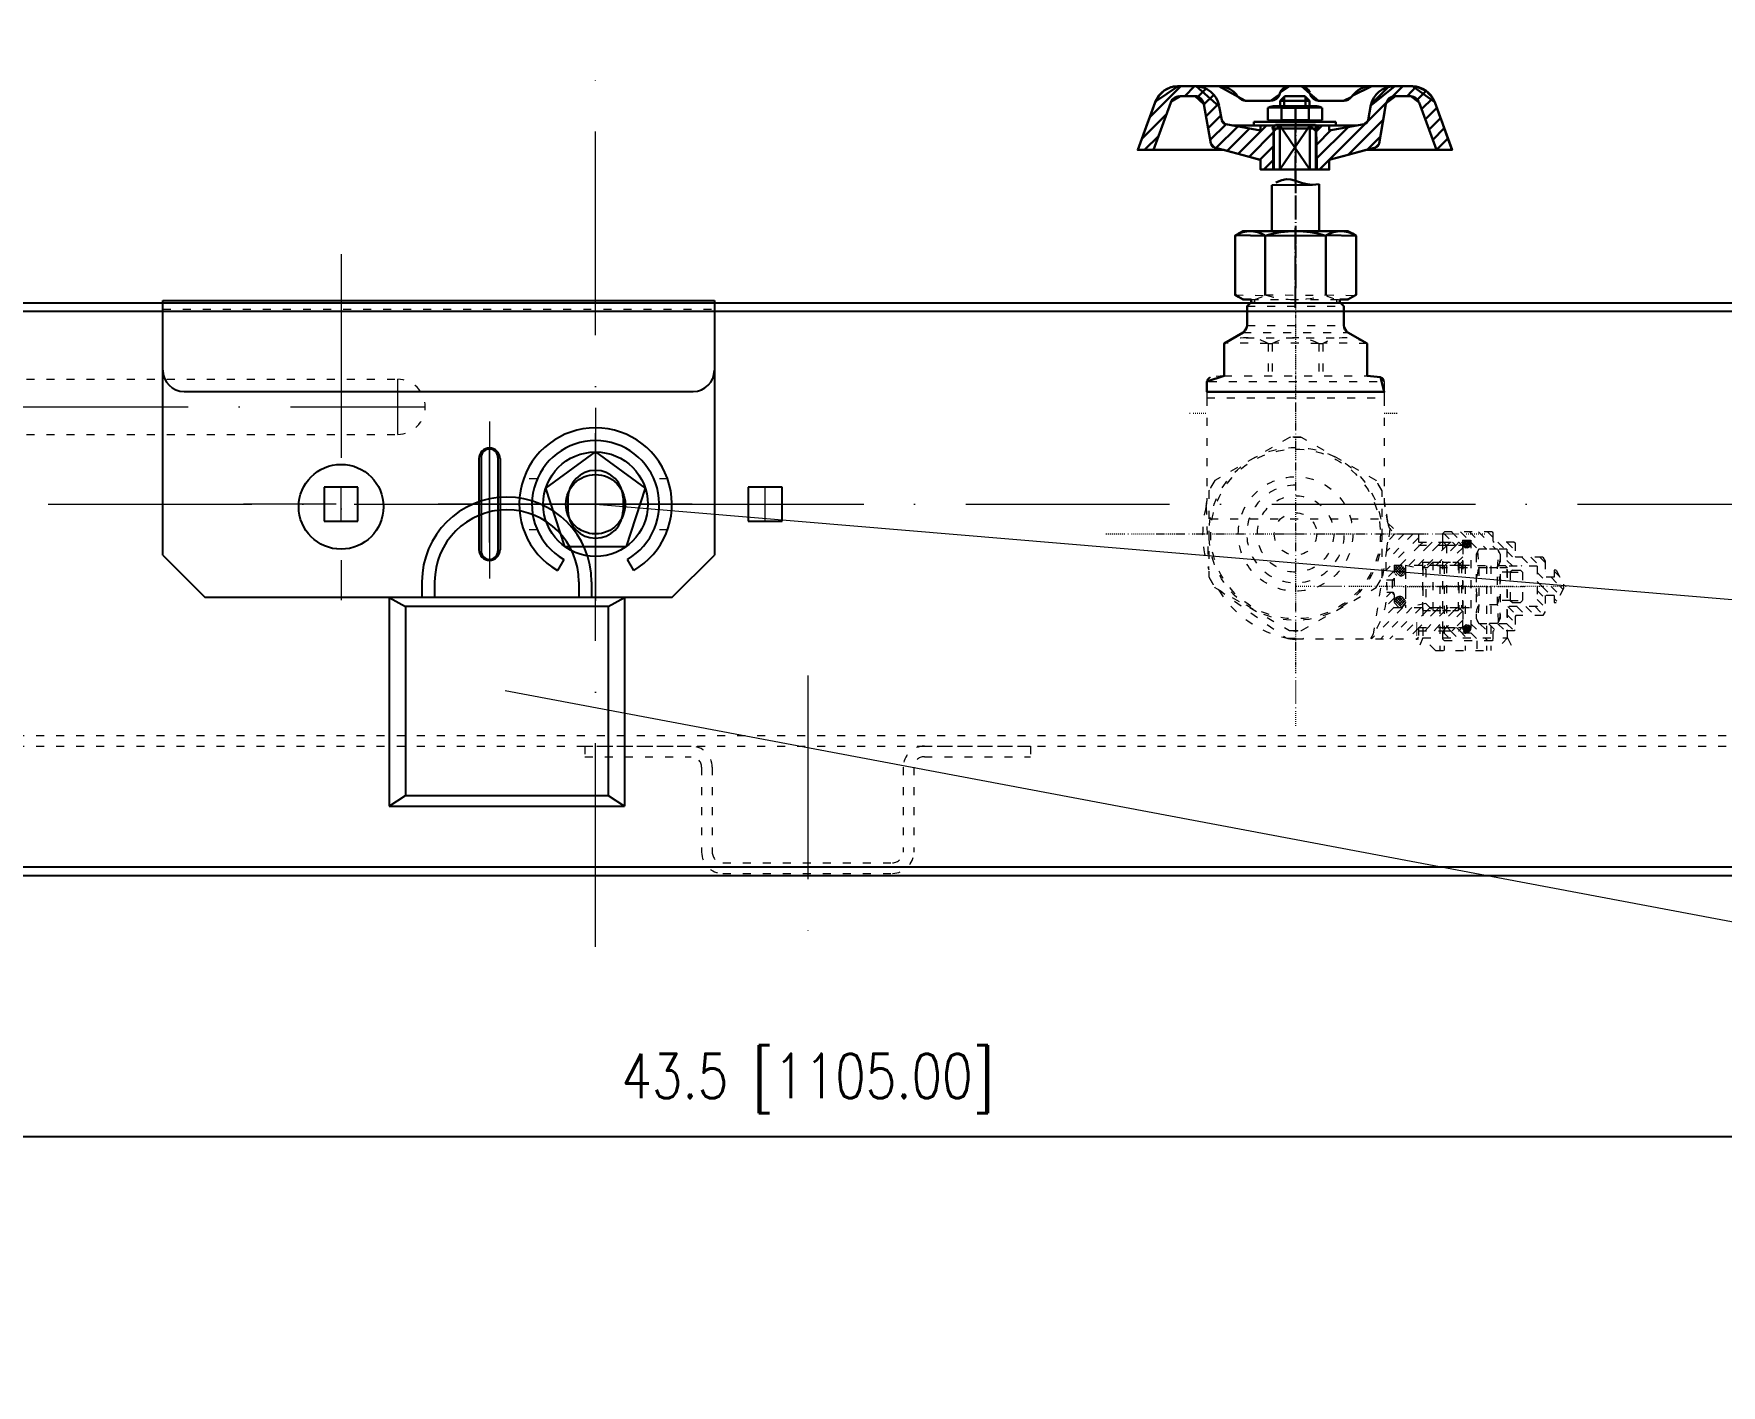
# Model space of a CAD drawing. Header units: millimetres. Extents: x 13152 to 58898, y -6229 to 3679.
# Drawn here: x 53282.1 to 53679.8, y 1116.7 to 1435.3 of the extents above; entities that cross this region are included whole.
import ezdxf

# ---------------------------------------------------------------- set-up
doc = ezdxf.new("R2010")
doc.units = ezdxf.units.MM
doc.header["$LTSCALE"] = 4
for name, pattern in [('ACAD_ISO03W100', [1.18, 0.47, -0.71]), ('ACAD_ISO10W100', [18, 12, -3, 0, -3]), ('CENTERX2', [101.6, 63.5, -12.7, 12.7, -12.7])]:
    doc.linetypes.add(name, pattern=pattern)
doc.layers.add('1', color=12, linetype='Continuous')
doc.layers.add('标注、文本', color=3, linetype='Continuous', lineweight=25)
doc.layers.add('铁心', color=3, linetype='Continuous', lineweight=0)
doc.styles.add('TH_GBDIM', font='romans.shx', dxfattribs={"width": 0.8, "bigfont": 'gbcbig.shx'})
doc.dimstyles.new('TH_GBDIM1', dxfattribs={"dimscale": 3, "dimtxt": 3.5, "dimasz": 2.5, "dimexe": 2, "dimexo": 0, "dimgap": 1.5, "dimtad": 1, "dimdec": 1, "dimlfac": 0.03937, "dimzin": 0, "dimdsep": 46, "dimtxsty": 'TH_GBDIM', "dimcen": 2.5, "dimclrd": 3, "dimclre": 256, "dimclrt": 2, "dimadec": 0, "dimazin": 0, "dimtfac": 0.714286, "dimtdec": 1, "dimtmove": 0, "dimatfit": 3, "dimfxl": 1, "dimtzin": 0, "dimlwd": -1, "dimlwe": -1, "dimarcsym": 0})

# ---------------------------------------------------------------- blocks, each defined once
blk = doc.blocks.new('*D304')
at = {"layer": 'Defpoints', "color": 0, "transparency": 16777216}
for p in [(52911.99, 1240.39), (54016.99, 1240.39), (54016.99, 1175.38)]:
    blk.add_point(p, dxfattribs=at)
at = {"layer": '标注、文本', "transparency": 16777216}
for p, q in [((52911.99, 1240.39), (52911.99, 1169.38)), ((54016.99, 1240.39), (54016.99, 1169.38))]:
    blk.add_line(p, q, dxfattribs=at)
at = {"layer": '标注、文本', "color": 3, "transparency": 16777216}
blk.add_line((52919.49, 1175.38), (54009.49, 1175.38), dxfattribs=at)
for points in [[(52919.49, 1176.63), (52919.49, 1174.13), (52911.99, 1175.38)], [(54009.49, 1176.63), (54009.49, 1174.13), (54016.99, 1175.38)]]:
    blk.add_solid(points, dxfattribs=at)
at = {"layer": '标注、文本', "color": 2, "transparency": 16777216, "insert": (53464.49, 1187.88), "char_height": 10.5, "attachment_point": 5, "style": 'TH_GBDIM'}
blk.add_mtext('43.5 [1105.00]', dxfattribs=at)
blk = doc.blocks.new('huuuuu')
at = {"layer": '标注、文本', "color": 1, "linetype": 'ACAD_ISO10W100', "lineweight": 18}
for p, q in [((2130.71, -5602.06), (2130.71, -5556.57)), ((2107.96, -5579.32), (2153.45, -5579.32))]:
    blk.add_line(p, q, dxfattribs=at)
at = {"layer": '标注、文本'}
for p, q in [((2121.71, -5563.73), (2123.21, -5566.33)), ((2138.21, -5566.33), (2139.71, -5563.73))]:
    blk.add_line(p, q, dxfattribs=at)
at = {"layer": '标注、文本', "color": 2, "linetype": 'ACAD_ISO03W100', "lineweight": 18}
for p, q in [((2113.74, -5573.32), (2116.96, -5573.32)), ((2144.45, -5573.32), (2147.68, -5573.32)), ((2113.74, -5585.32), (2116.96, -5585.32)), ((2144.45, -5585.32), (2147.68, -5585.32))]:
    blk.add_line(p, q, dxfattribs=at)
at = {"layer": '标注、文本'}
for radius in [18, 15]:
    blk.add_arc((2130.71, -5579.32), radius, 120, 60, dxfattribs=at)

msp = doc.modelspace()

# ---------------------------------------------------------------- linework, layer by layer
at = {"layer": '1', "color": 1, "linetype": 'CENTERX2', "lineweight": -3, "ltscale": 0.1}
for p, q in [((53579.49, 1415.24), (53579.49, 1418.34)), ((53579.49, 1418.34), (53579.49, 1412.06)), ((53579.49, 1414.44), (53579.49, 1414.55)), ((53579.49, 1408.08), (53579.49, 1413.72)), ((53579.49, 1411.37), (53579.49, 1411.24)), ((53579.49, 1410.54), (53579.49, 1404.91)), ((53579.49, 1407.25), (53579.49, 1407.39)), ((53579.49, 1400.92), (53579.49, 1406.56)), ((53579.49, 1404.19), (53579.49, 1404.08)), ((53579.49, 1403.38), (53579.49, 1397.75)), ((53579.49, 1403.08), (53579.49, 1398.71)), ((53579.49, 1400.1), (53579.49, 1400.21)), ((53579.49, 1398.02), (53579.49, 1397.91)), ((53579.49, 1397.19), (53579.49, 1391.55)), ((53579.49, 1390.86), (53579.49, 1390.72)), ((53579.49, 1390.03), (53579.49, 1385.67)), ((53579.49, 1384.48), (53579.49, 1389.54)), ((53579.49, 1385.42), (53579.49, 1382.51)), ((53579.49, 1383.65), (53579.49, 1383.79)), ((53579.49, 1377.32), (53579.49, 1382.96)), ((53579.49, 1381.8), (53579.49, 1381.68)), ((53579.49, 1380.99), (53579.49, 1375.33)), ((53579.49, 1376.49), (53579.49, 1376.6)), ((53579.49, 1370.71), (53579.49, 1375.77))]:
    msp.add_line(p, q, dxfattribs=at)
at = {"layer": '1', "color": 2, "linetype": 'ACAD_ISO03W100', "lineweight": 13, "ltscale": 0.1}
for p, q in [((53579.49, 1374.64), (53579.49, 1374.53)), ((53579.49, 1373.86), (53579.49, 1370.38)), ((53579.49, 1373.81), (53579.49, 1368.17)), ((53579.49, 1369.69), (53579.49, 1369.55)), ((53579.49, 1368.86), (53579.49, 1363.22)), ((53579.49, 1367.48), (53579.49, 1367.34)), ((53579.49, 1366.65), (53579.49, 1361.01)), ((53579.49, 1362.5), (53579.49, 1362.39)), ((53579.49, 1361.7), (53579.49, 1356.03)), ((53579.49, 1360.29), (53579.49, 1360.18)), ((53579.49, 1359.49), (53579.49, 1353.82)), ((53579.49, 1355.34), (53579.49, 1355.23)), ((53579.49, 1354.51), (53579.49, 1348.87)), ((53579.49, 1353.13), (53579.49, 1353.02)), ((53579.49, 1352.3), (53579.49, 1349.4)), ((53554.53, 1345.89), (53554.64, 1345.89)), ((53555.33, 1345.89), (53558.59, 1345.89)), ((53579.49, 1348.18), (53579.49, 1348.04)), ((53579.49, 1347.35), (53579.49, 1341.71)), ((53600.39, 1345.89), (53603.62, 1345.89)), ((53579.49, 1340.99), (53579.49, 1340.88)), ((53579.49, 1340.19), (53579.49, 1334.53)), ((53579.49, 1333.83), (53579.49, 1333.72)), ((53579.49, 1333.01), (53579.49, 1327.37)), ((53579.49, 1326.68), (53579.49, 1326.54)), ((53579.49, 1325.85), (53579.49, 1320.21)), ((53534.79, 1317.39), (53539.3, 1317.39)), ((53539.99, 1317.39), (53540.1, 1317.39)), ((53540.82, 1317.39), (53546.46, 1317.39)), ((53547.18, 1317.39), (53547.29, 1317.39)), ((53547.98, 1317.39), (53553.62, 1317.39)), ((53554.34, 1317.39), (53554.45, 1317.39)), ((53555.16, 1317.39), (53560.8, 1317.39)), ((53561.49, 1317.39), (53561.61, 1317.39)), ((53562.32, 1317.39), (53567.96, 1317.39)), ((53568.68, 1317.39), (53568.79, 1317.39)), ((53569.48, 1317.39), (53575.12, 1317.39)), ((53575.84, 1317.39), (53575.95, 1317.39)), ((53576.67, 1317.39), (53582.31, 1317.39)), ((53579.49, 1319.49), (53579.49, 1319.38)), ((53579.49, 1318.69), (53579.49, 1313.02)), ((53583, 1317.39), (53583.11, 1317.39)), ((53583.83, 1317.39), (53589.47, 1317.39)), ((53590.19, 1317.39), (53590.3, 1317.39)), ((53590.99, 1317.39), (53596.63, 1317.39)), ((53597.35, 1317.39), (53597.46, 1317.39)), ((53598.18, 1317.39), (53603.82, 1317.39)), ((53604.09, 1317.39), (53608.46, 1317.39)), ((53604.51, 1317.39), (53604.62, 1317.39)), ((53605.34, 1317.39), (53610.98, 1317.39)), ((53611.69, 1317.39), (53611.81, 1317.39)), ((53612.5, 1317.39), (53618.14, 1317.39)), ((53618.85, 1317.39), (53618.96, 1317.39)), ((53619.68, 1317.39), (53624.19, 1317.39)), ((53579.49, 1312.33), (53579.49, 1312.22)), ((53579.49, 1311.5), (53579.49, 1305.86)), ((53579.49, 1305.17), (53579.49, 1305.03)), ((53583.11, 1305.03), (53579.49, 1305.03)), ((53583.94, 1305.03), (53583.83, 1305.03)), ((53590.3, 1305.03), (53584.66, 1305.03)), ((53591.1, 1305.03), (53590.99, 1305.03)), ((53597.46, 1305.03), (53591.82, 1305.03)), ((53598.29, 1305.03), (53598.15, 1305.03)), ((53604.62, 1305.03), (53598.98, 1305.03)), ((53604.89, 1305.03), (53611.28, 1305.03)), ((53605.45, 1305.03), (53605.34, 1305.03)), ((53611.81, 1305.03), (53606.17, 1305.03)), ((53612, 1305.03), (53612.11, 1305.03)), ((53612.61, 1305.03), (53612.5, 1305.03)), ((53616.48, 1305.03), (53612.69, 1305.03)), ((53612.8, 1305.03), (53618.44, 1305.03)), ((53618.96, 1305.03), (53613.33, 1305.03)), ((53617.31, 1305.03), (53617.2, 1305.03)), ((53623.66, 1305.03), (53618.02, 1305.03)), ((53619.16, 1305.03), (53619.27, 1305.03)), ((53619.79, 1305.03), (53619.66, 1305.03)), ((53619.99, 1305.03), (53625.63, 1305.03)), ((53624.13, 1305.03), (53620.49, 1305.03)), ((53624.49, 1305.03), (53624.36, 1305.03)), ((53630.82, 1305.03), (53625.18, 1305.03)), ((53626.32, 1305.03), (53626.46, 1305.03)), ((53627.15, 1305.03), (53633.53, 1305.03)), ((53631.65, 1305.03), (53631.54, 1305.03)), ((53637.98, 1305.03), (53632.34, 1305.03)), ((53638.81, 1305.03), (53638.7, 1305.03)), ((53643.32, 1305.03), (53639.53, 1305.03)), ((53579.49, 1304.34), (53579.49, 1298.7)), ((53579.49, 1297.98), (53579.49, 1297.87)), ((53579.49, 1297.18), (53579.49, 1291.51)), ((53607.99, 1296.49), (53607.99, 1293.23)), ((53579.49, 1290.82), (53579.49, 1290.71)), ((53579.49, 1289.99), (53579.49, 1284.35)), ((53607.99, 1292.54), (53607.99, 1292.43)), ((53579.49, 1283.66), (53579.49, 1283.52)), ((53579.49, 1282.83), (53579.49, 1277.19)), ((53579.49, 1276.48), (53579.49, 1276.36)), ((53579.49, 1275.65), (53579.49, 1272.16))]:
    msp.add_line(p, q, dxfattribs=at)
at = {"layer": '标注、文本', "color": 1, "linetype": 'ACAD_ISO10W100', "lineweight": 18}
for p, q in [((53414.49, 1220.07), (53414.49, 1435.3)), ((53354.51, 1383.34), (53354.51, 1301.8)), ((53367.85, 1340.86), (53367.85, 1353.86)), ((53198.35, 1347.36), (53374.35, 1347.36)), ((53389.49, 1343.87), (53389.49, 1306.87)), ((53414.49, 1307.62), (53414.49, 1341.15)), ((53389.49, 1315.39), (53389.49, 1337.39)), ((53414.49, 1332.93), (53414.49, 1315.85)), ((53354.49, 1320.39), (53354.49, 1328.39)), ((53454.49, 1320.39), (53454.49, 1328.39)), ((52924.99, 1324.39), (54003.99, 1324.39)), ((53425.42, 1324.39), (53331.48, 1324.39)), ((53398.63, 1324.39), (53430.36, 1324.39)), ((53464.49, 1284.02), (53464.49, 1221.79))]:
    msp.add_line(p, q, dxfattribs=at)
at = {"layer": '标注、文本', "color": 4, "lineweight": 30}
for p, q in [((53552.43, 1422.96), (53545.13, 1415.66)), ((53551.82, 1422.96), (53562.32, 1422.96)), ((53552.26, 1420.63), (53555.61, 1420.63)), ((53555.69, 1422.96), (53553.37, 1420.63)), ((53558.37, 1422.35), (53556.49, 1420.47)), ((53560.22, 1420.94), (53557.9, 1418.62)), ((53562.32, 1422.96), (53597.49, 1422.96)), ((53577, 1420.63), (53575.84, 1419.5)), ((53576.78, 1420.41), (53576.78, 1418.23)), ((53577, 1420.63), (53581.65, 1420.63)), ((53578.05, 1422.96), (53579.35, 1422.96)), ((53578.05, 1422.96), (53580.65, 1422.96)), ((53580.65, 1422.96), (53579.35, 1422.96)), ((53581.65, 1420.63), (53582.81, 1419.5)), ((53581.87, 1420.41), (53581.87, 1418.23)), ((53601.33, 1422.73), (53597.29, 1418.73)), ((53606.86, 1422.96), (53597.49, 1422.96)), ((53604.81, 1422.96), (53602.38, 1420.52)), ((53607.96, 1422.85), (53605.78, 1420.63)), ((53610.26, 1421.85), (53608.21, 1419.8)), ((53611.83, 1420.14), (53609.21, 1417.51)), ((53546.4, 1419.14), (53542.31, 1407.92)), ((53549.06, 1416.32), (53543.25, 1410.52)), ((53550.08, 1419.11), (53545.99, 1407.92)), ((53557.9, 1418.73), (53559.53, 1409.41)), ((53561.36, 1418.81), (53558.4, 1415.85)), ((53561.52, 1418.17), (53562.1, 1414.91)), ((53573.55, 1419.47), (53567.85, 1419.47)), ((53572.99, 1417.81), (53572.99, 1414.97)), ((53584.19, 1418.23), (53574.6, 1418.23)), ((53575.84, 1419.5), (53582.81, 1419.5)), ((53575.84, 1419.5), (53575.84, 1418.23)), ((53576.2, 1417.81), (53576.2, 1414.97)), ((53582.59, 1417.81), (53582.59, 1414.97)), ((53582.81, 1419.5), (53582.81, 1418.23)), ((53585.13, 1419.47), (53590.82, 1419.47)), ((53585.79, 1417.81), (53585.79, 1414.97)), ((53600.89, 1419.03), (53596.55, 1414.69)), ((53597.24, 1418.53), (53596.6, 1414.91)), ((53600.8, 1418.73), (53599.17, 1409.41)), ((53600.44, 1416.76), (53599.17, 1409.41)), ((53608.63, 1419.11), (53612.69, 1407.92)), ((53612.77, 1417.84), (53610.06, 1415.13)), ((53612.3, 1419.14), (53616.39, 1407.92)), ((53561.88, 1416.05), (53558.9, 1413.06)), ((53563.1, 1413.97), (53559.39, 1410.27)), ((53565.86, 1413.47), (53560.78, 1408.39)), ((53563.04, 1413.97), (53571.25, 1412.53)), ((53568.65, 1413), (53563.37, 1407.7)), ((53564.62, 1413.7), (53594.03, 1413.7)), ((53572.63, 1413.7), (53565.94, 1407.01)), ((53569.68, 1414.52), (53574.6, 1414.52)), ((53569.68, 1414.52), (53569.68, 1413.7)), ((53571.25, 1413.7), (53571.25, 1412.53)), ((53574.79, 1413.81), (53573.91, 1412.95)), ((53573.91, 1412.95), (53585.07, 1412.95)), ((53574.29, 1413.7), (53574.21, 1403.27)), ((53575.79, 1413.7), (53574.35, 1412.34)), ((53584.19, 1414.52), (53574.6, 1414.52)), ((53575.79, 1413.7), (53582.86, 1413.7)), ((53582.89, 1413.7), (53575.79, 1413.7)), ((53575.79, 1413.7), (53575.79, 1403.27)), ((53582.86, 1413.7), (53575.79, 1403.27)), ((53575.79, 1413.7), (53582.89, 1403.27)), ((53576.78, 1414.83), (53576.78, 1414.52)), ((53582.86, 1413.7), (53584.3, 1412.34)), ((53582.89, 1413.7), (53582.89, 1403.27)), ((53589, 1414.52), (53584.11, 1414.52)), ((53584.3, 1412.34), (53584.3, 1403.27)), ((53584.38, 1413.7), (53584.49, 1403.27)), ((53585.74, 1413.7), (53584.41, 1412.37)), ((53587.92, 1412.62), (53584.44, 1409.13)), ((53591.9, 1413.31), (53584.47, 1405.87)), ((53595.91, 1414.06), (53585.13, 1403.27)), ((53595.66, 1413.97), (53587.45, 1412.53)), ((53587.45, 1413.7), (53587.45, 1412.53)), ((53589, 1414.52), (53589, 1413.7)), ((53600.14, 1415.02), (53591.9, 1406.78)), ((53613.66, 1415.44), (53610.95, 1412.73)), ((53614.54, 1413.03), (53611.83, 1410.32)), ((53547.18, 1411.18), (53543.91, 1407.92)), ((53560.36, 1408.5), (53571.25, 1405.6)), ((53574.29, 1412.09), (53568.52, 1406.31)), ((53574.27, 1408.78), (53571.11, 1405.62)), ((53598.31, 1408.5), (53587.45, 1405.6)), ((53598.31, 1408.5), (53587.45, 1405.6)), ((53599.45, 1411.04), (53596.38, 1407.97)), ((53615.4, 1410.63), (53612.69, 1407.92)), ((53616.28, 1408.22), (53615.95, 1407.92)), ((53542.31, 1407.92), (53562.6, 1407.92)), ((53571.25, 1405.6), (53571.25, 1403.27)), ((53574.24, 1405.49), (53572.03, 1403.27)), ((53587.45, 1405.6), (53587.45, 1403.27)), ((53596.1, 1407.92), (53616.39, 1407.92)), ((53571.25, 1403.27), (53574.35, 1403.27)), ((53584.3, 1403.27), (53587.45, 1403.27)), ((53585.07, 1399.85), (53585.07, 1388.79)), ((53567.13, 1388.79), (53591.85, 1388.79)), ((53572.36, 1387.68), (53572.36, 1373.75)), ((53586.62, 1387.68), (53586.62, 1373.75))]:
    msp.add_line(p, q, dxfattribs=at)
at = {"layer": '标注、文本'}
for p, q in [((53312.49, 1372.39), (53442.49, 1372.39)), ((53312.49, 1362.39), (53312.49, 1372.39)), ((53312.49, 1312.39), (53312.49, 1372.39)), ((53442.49, 1372.39), (53442.49, 1362.39)), ((53442.49, 1372.39), (53442.49, 1312.39)), ((52926.99, 1371.89), (54001.99, 1371.89)), ((52926.99, 1369.89), (54001.99, 1369.89)), ((52944.03, 1371.89), (53984.95, 1371.89)), ((53317.49, 1350.97), (53437.49, 1350.97)), ((53402.76, 1328.2), (53414.49, 1336.72)), ((53414.49, 1336.72), (53426.22, 1328.2)), ((53386.99, 1335.17), (53386.99, 1313.67)), ((53387.49, 1335.39), (53387.49, 1313.39)), ((53391.49, 1335.39), (53391.49, 1313.39)), ((53391.99, 1335.17), (53391.99, 1313.67)), ((53350.49, 1328.39), (53350.49, 1320.39)), ((53358.49, 1328.39), (53350.49, 1328.39)), ((53358.49, 1320.39), (53358.49, 1328.39)), ((53407.24, 1314.41), (53402.76, 1328.2)), ((53407.99, 1325.89), (53407.99, 1322.89)), ((53420.99, 1325.89), (53420.99, 1322.89)), ((53426.22, 1328.2), (53421.74, 1314.41)), ((53450.49, 1328.39), (53450.49, 1320.39)), ((53458.49, 1328.39), (53450.49, 1328.39)), ((53458.49, 1320.39), (53458.49, 1328.39)), ((53350.49, 1320.39), (53358.49, 1320.39)), ((53450.49, 1320.39), (53458.49, 1320.39)), ((53407.24, 1314.41), (53421.74, 1314.41)), ((53312.49, 1312.39), (53322.49, 1302.39)), ((53432.49, 1302.39), (53442.49, 1312.39)), ((53373.56, 1306.08), (53373.56, 1302.39)), ((53376.56, 1306.08), (53376.56, 1302.39)), ((53410.56, 1306.08), (53410.56, 1302.39)), ((53413.56, 1306.08), (53413.56, 1302.39)), ((53432.49, 1302.39), (53322.49, 1302.39)), ((53365.81, 1302.39), (53365.81, 1253.23)), ((53365.81, 1302.39), (53369.69, 1300.32)), ((53417.43, 1300.32), (53421.3, 1302.39)), ((53421.3, 1302.39), (53421.3, 1253.23)), ((53369.69, 1300.32), (53369.69, 1255.77)), ((53417.43, 1300.32), (53369.69, 1300.32)), ((53417.43, 1300.32), (53417.43, 1255.77)), ((53365.81, 1253.23), (53369.69, 1255.77)), ((53365.81, 1253.23), (53421.3, 1253.23)), ((53369.69, 1255.77), (53417.43, 1255.77)), ((53417.43, 1255.77), (53421.3, 1253.23)), ((52915.99, 1238.89), (54012.99, 1238.89)), ((52915.99, 1236.89), (54012.99, 1236.89)), ((52936.99, 1236.89), (54001.99, 1236.89)), ((52936.99, 1236.89), (54001.99, 1236.89))]:
    msp.add_line(p, q, dxfattribs=at)
at = {"layer": '标注、文本', "color": 2, "linetype": 'ACAD_ISO03W100', "lineweight": 13}
for p, q in [((53565.23, 1373.75), (53567.13, 1372.65)), ((53567.13, 1372.65), (53568.85, 1372.65)), ((53568.85, 1372.65), (53590.13, 1372.65)), ((53569.04, 1372.65), (53569.04, 1372.01)), ((53569.79, 1372.65), (53569.79, 1372.01)), ((53589.17, 1372.65), (53589.17, 1372.01)), ((53589.94, 1372.65), (53589.94, 1372.01)), ((53590.13, 1372.65), (53591.85, 1372.65)), ((53593.75, 1373.75), (53591.85, 1372.65)), ((53569.04, 1372.01), (53568.07, 1371.07)), ((53568.07, 1371.07), (53568.07, 1366.54)), ((53568.07, 1371.07), (53590.88, 1371.07)), ((53569.04, 1372.01), (53569.79, 1372.01)), ((53589.17, 1372.01), (53589.94, 1372.01)), ((53589.94, 1372.01), (53590.88, 1371.07)), ((53590.88, 1371.07), (53590.88, 1366.54)), ((53567.13, 1364.88), (53591.85, 1364.88)), ((53568.07, 1366.54), (53590.88, 1366.54)), ((53567.83, 1363.63), (53591.13, 1363.63)), ((53573.05, 1362.28), (53573.05, 1354.68)), ((53573.05, 1362.28), (53573.99, 1362.28)), ((53573.99, 1362.28), (53573.99, 1354.68)), ((53584.99, 1362.28), (53584.99, 1354.68)), ((53584.99, 1362.28), (53585.93, 1362.28)), ((53204.85, 1353.86), (53367.85, 1353.86)), ((53558.59, 1353.35), (53558.59, 1350.89)), ((53559.06, 1353.35), (53599.92, 1353.35)), ((53562.63, 1354.68), (53559.42, 1354.32)), ((53562.63, 1354.68), (53596.35, 1354.68)), ((53596.35, 1354.68), (53599.53, 1354.32)), ((53600.39, 1353.35), (53600.39, 1350.89)), ((53558.59, 1350.89), (53561.72, 1350.89)), ((53558.59, 1350.89), (53600.39, 1350.89)), ((53558.59, 1350.89), (53558.59, 1349.45)), ((53558.59, 1349.45), (53558.59, 1325.1)), ((53558.59, 1349.45), (53600.39, 1349.45)), ((53561.72, 1350.89), (53597.26, 1350.89)), ((53597.26, 1350.89), (53600.39, 1350.89)), ((53600.39, 1350.89), (53600.39, 1349.45)), ((53600.39, 1349.45), (53600.39, 1325.1)), ((53579.49, 1348.36), (53579.49, 1286.41)), ((53579.49, 1348.36), (53579.49, 1286.41)), ((53204.85, 1340.86), (53367.85, 1340.86)), ((53578.05, 1340.14), (53560.5, 1330.02)), ((53598.48, 1330.02), (53580.93, 1340.14)), ((53559.06, 1327.53), (53559.06, 1307.27)), ((53559.37, 1320.95), (53599.59, 1320.95)), ((53546.61, 1317.39), (53612.38, 1317.39)), ((53546.61, 1317.39), (53612.38, 1317.39)), ((53607.22, 1317.39), (53600.75, 1310.95)), ((53605.09, 1317.39), (53600.86, 1313.16)), ((53602.93, 1317.39), (53601.16, 1315.62)), ((53608.46, 1317.39), (53608.46, 1314.73)), ((53614.35, 1317.61), (53616.48, 1315.48)), ((53625.82, 1317.86), (53614.6, 1317.86)), ((53616.23, 1317.86), (53618.61, 1315.48)), ((53618.36, 1317.86), (53620.26, 1315.95)), ((53620.49, 1317.86), (53624.52, 1313.82)), ((53622.64, 1317.86), (53626.68, 1313.82)), ((53624.77, 1317.86), (53626.01, 1316.61)), ((53625.82, 1317.86), (53626.01, 1317.66)), ((53626.01, 1317.66), (53626.01, 1315.67)), ((53608.46, 1316.5), (53600.83, 1308.87)), ((53608.82, 1314.73), (53604.12, 1310.03)), ((53610.95, 1314.73), (53606.25, 1310.03)), ((53613.08, 1314.73), (53608.38, 1310.03)), ((53608.46, 1315.48), (53617.97, 1315.48)), ((53608.46, 1314.73), (53618.72, 1314.73)), ((53609.57, 1315.48), (53608.82, 1314.73)), ((53611.69, 1315.48), (53610.95, 1314.73)), ((53615.21, 1314.73), (53611.22, 1310.75)), ((53613.85, 1315.48), (53613.08, 1314.73)), ((53617.33, 1314.73), (53613.35, 1310.75)), ((53614.13, 1315.7), (53614.35, 1315.48)), ((53614.13, 1315.67), (53614.13, 1294.39)), ((53614.32, 1315.48), (53618.88, 1315.48)), ((53614.35, 1315.48), (53615.09, 1314.73)), ((53615.07, 1314.73), (53615.07, 1295.36)), ((53615.98, 1315.48), (53615.21, 1314.73)), ((53618.91, 1314.15), (53615.48, 1310.75)), ((53616.48, 1315.48), (53617.22, 1314.73)), ((53618.02, 1315.42), (53617.33, 1314.73)), ((53617.97, 1315.48), (53618.91, 1314.54)), ((53618.61, 1315.48), (53618.88, 1315.23)), ((53618.88, 1315.95), (53618.88, 1294.11)), ((53618.88, 1315.95), (53620.79, 1315.95)), ((53618.88, 1315.18), (53619.99, 1314.07)), ((53620.04, 1315.95), (53618.91, 1314.82)), ((53619.6, 1315.92), (53618.91, 1315.23)), ((53618.91, 1314.54), (53618.91, 1310.97)), ((53618.94, 1314.71), (53619.52, 1314.13)), ((53618.99, 1315.48), (53620.29, 1314.18)), ((53620.32, 1315.81), (53619.02, 1314.51)), ((53619.19, 1315.73), (53620.54, 1314.37)), ((53620.57, 1315.62), (53619.21, 1314.29)), ((53619.46, 1315.89), (53620.71, 1314.65)), ((53620.71, 1315.34), (53619.49, 1314.13)), ((53619.79, 1315.95), (53620.79, 1314.98)), ((53620.79, 1314.98), (53619.85, 1314.07)), ((53620.79, 1315.95), (53620.79, 1294.11)), ((53620.79, 1315.45), (53622.39, 1313.82)), ((53629.33, 1313.82), (53620.79, 1313.82)), ((53622.72, 1313.82), (53622.03, 1312.63)), ((53627.06, 1313.82), (53622.72, 1313.82)), ((53626.01, 1315.67), (53626.18, 1315.48)), ((53631.04, 1315.48), (53626.18, 1315.48)), ((53627.06, 1313.82), (53627.73, 1312.63)), ((53627.15, 1315.48), (53628.81, 1313.82)), ((53629.28, 1315.48), (53631.24, 1313.54)), ((53629.33, 1313.82), (53629.33, 1309.79)), ((53629.33, 1313.82), (53629.33, 1296.24)), ((53629.33, 1313.3), (53632.84, 1309.79)), ((53631.04, 1315.48), (53631.24, 1315.29)), ((53631.24, 1315.29), (53631.24, 1312.11)), ((53602.77, 1310.03), (53617.97, 1310.03)), ((53602.77, 1310.03), (53602.77, 1306.94)), ((53604.12, 1310.03), (53602.77, 1308.68)), ((53602.77, 1308.82), (53604.2, 1307.38)), ((53604.65, 1309.9), (53602.88, 1308.15)), ((53602.9, 1309.32), (53604.7, 1307.52)), ((53605.01, 1309.65), (53603.13, 1307.77)), ((53603.18, 1309.67), (53605.06, 1307.8)), ((53605.28, 1309.29), (53603.51, 1307.49)), ((53603.6, 1309.92), (53605.31, 1308.18)), ((53605.42, 1308.76), (53604.01, 1307.38)), ((53604.12, 1310.03), (53605.42, 1308.73)), ((53605.42, 1310.03), (53605.42, 1300.06)), ((53605.42, 1310.03), (53610.17, 1309.07)), ((53605.42, 1308.71), (53605.42, 1301.38)), ((53609.4, 1310.75), (53618.66, 1310.75)), ((53609.4, 1310.75), (53609.4, 1299.34)), ((53609.99, 1309.89), (53609.49, 1309.39)), ((53609.49, 1309.39), (53609.49, 1292.89)), ((53629.49, 1309.39), (53609.49, 1309.39)), ((53628.99, 1309.89), (53609.99, 1309.89)), ((53611.22, 1310.75), (53610.51, 1310.03)), ((53611.11, 1310.03), (53618.58, 1310.03)), ((53611.83, 1310.75), (53617.86, 1310.75)), ((53611.83, 1310.75), (53611.83, 1299.34)), ((53613.35, 1310.75), (53612.63, 1310.03)), ((53613.49, 1309.89), (53613.49, 1289.89)), ((53614.49, 1309.89), (53614.49, 1289.89)), ((53615.48, 1310.75), (53614.76, 1310.03)), ((53617.61, 1310.75), (53616.92, 1310.03)), ((53618.91, 1312.02), (53617.61, 1310.75)), ((53617.86, 1310.75), (53618.58, 1310.03)), ((53617.86, 1310.75), (53617.86, 1299.34)), ((53618.91, 1310.97), (53617.97, 1310.03)), ((53617.97, 1310.03), (53617.97, 1300.06)), ((53618.58, 1310.03), (53622.03, 1310.03)), ((53618.58, 1310.03), (53618.58, 1300.06)), ((53618.91, 1310.97), (53618.91, 1299.12)), ((53619.49, 1309.89), (53619.49, 1289.89)), ((53622.03, 1312.63), (53622.03, 1297.43)), ((53627.06, 1309.43), (53622.72, 1309.43)), ((53624.49, 1309.89), (53624.49, 1289.89)), ((53625.49, 1309.89), (53625.49, 1289.89)), ((53627.73, 1312.63), (53627.73, 1297.43)), ((53629.49, 1309.39), (53628.99, 1309.89)), ((53629.33, 1311.17), (53630.71, 1309.79)), ((53636.46, 1309.79), (53629.33, 1309.79)), ((53629.49, 1292.89), (53629.49, 1309.39)), ((53630.6, 1308.85), (53630.1, 1308.38)), ((53630.6, 1308.85), (53632.48, 1308.85)), ((53631.24, 1312.11), (53631.4, 1311.91)), ((53637.79, 1311.91), (53631.4, 1311.91)), ((53632.48, 1308.85), (53632.95, 1308.38)), ((53632.84, 1311.91), (53634.97, 1309.79)), ((53634.97, 1311.91), (53638.34, 1308.54)), ((53636.46, 1309.79), (53636.46, 1300.3)), ((53637.1, 1311.91), (53638.34, 1310.67)), ((53637.79, 1311.91), (53638.34, 1310.97)), ((53638.34, 1310.97), (53638.34, 1307.19)), ((53640.91, 1308.85), (53640.44, 1308.85)), ((53640.44, 1308.85), (53640.44, 1307.19)), ((53640.91, 1308.85), (53642.63, 1305.53)), ((53560.5, 1304.75), (53578.05, 1294.64)), ((53602.77, 1308.68), (53600.94, 1306.86)), ((53602.3, 1306.47), (53600.94, 1306.47)), ((53602.3, 1306.47), (53602.3, 1303.62)), ((53602.77, 1306.94), (53602.77, 1303.15)), ((53602.96, 1307.99), (53603.37, 1307.57)), ((53630.1, 1308.38), (53627.73, 1308.38)), ((53630.1, 1308.38), (53630.1, 1301.71)), ((53630.1, 1308.38), (53632.95, 1308.38)), ((53632.95, 1308.38), (53632.95, 1301.71)), ((53636.46, 1308.32), (53639.72, 1305.03)), ((53636.46, 1306.16), (53637.6, 1305.03)), ((53637.6, 1305.03), (53639.72, 1302.9)), ((53640.44, 1307.19), (53638.34, 1307.19)), ((53639.72, 1307.19), (53641.85, 1305.03)), ((53639.72, 1305.03), (53641.8, 1302.96)), ((53640.44, 1308.6), (53641.69, 1307.33)), ((53641.85, 1305.03), (53642.52, 1304.37)), ((53642.63, 1305.53), (53642.63, 1304.56)), ((53602.77, 1302.27), (53600.58, 1300.08)), ((53601.96, 1303.62), (53600.97, 1302.6)), ((53602.3, 1303.62), (53601, 1303.62)), ((53602.77, 1303.15), (53602.77, 1300.06)), ((53603.82, 1302.68), (53602.79, 1301.66)), ((53604.42, 1302.68), (53602.79, 1301.05)), ((53602.79, 1301.13), (53603.84, 1300.08)), ((53602.82, 1301.74), (53604.45, 1300.11)), ((53604.87, 1302.46), (53603.01, 1300.61)), ((53603.01, 1302.18), (53604.87, 1300.3)), ((53605.17, 1302.13), (53603.32, 1300.28)), ((53603.35, 1302.49), (53605.2, 1300.64)), ((53605.39, 1301.69), (53603.76, 1300.08)), ((53603.79, 1302.68), (53605.39, 1301.08)), ((53605.36, 1301.05), (53604.42, 1300.08)), ((53604.45, 1302.65), (53605.36, 1301.74)), ((53610.17, 1300.99), (53605.42, 1300.06)), ((53630.1, 1301.71), (53627.73, 1301.71)), ((53630.1, 1301.71), (53630.6, 1301.24)), ((53630.1, 1301.71), (53632.95, 1301.71)), ((53630.6, 1301.24), (53632.48, 1301.24)), ((53632.95, 1301.71), (53632.48, 1301.24)), ((53636.46, 1304.04), (53638.34, 1302.16)), ((53636.46, 1301.91), (53638.34, 1300)), ((53640.44, 1302.9), (53638.34, 1302.9)), ((53638.34, 1302.9), (53638.34, 1299.12)), ((53640.44, 1302.9), (53640.44, 1301.24)), ((53640.44, 1302.18), (53641.08, 1301.55)), ((53640.44, 1301.24), (53640.91, 1301.24)), ((53642.63, 1304.56), (53640.91, 1301.24)), ((53604.81, 1300.06), (53597.43, 1292.7)), ((53602.77, 1300.14), (53599.45, 1296.82)), ((53606.94, 1300.06), (53599.56, 1292.7)), ((53609.07, 1300.06), (53601.72, 1292.7)), ((53602.77, 1300.06), (53617.97, 1300.06)), ((53610.48, 1299.34), (53603.84, 1292.7)), ((53612.61, 1299.34), (53608.63, 1295.36)), ((53609.4, 1299.34), (53618.66, 1299.34)), ((53611.2, 1300.06), (53610.48, 1299.34)), ((53614.76, 1299.34), (53610.75, 1295.36)), ((53611.11, 1300.06), (53618.58, 1300.06)), ((53611.83, 1299.34), (53617.86, 1299.34)), ((53613.33, 1300.06), (53612.61, 1299.34)), ((53616.89, 1299.34), (53612.88, 1295.36)), ((53615.45, 1300.06), (53614.76, 1299.34)), ((53618.85, 1299.17), (53615.04, 1295.36)), ((53617.61, 1300.06), (53616.89, 1299.34)), ((53618.91, 1297.1), (53617.17, 1295.36)), ((53618.58, 1300.06), (53617.86, 1299.34)), ((53617.97, 1300.06), (53618.91, 1299.12)), ((53618.58, 1300.06), (53622.03, 1300.06)), ((53618.91, 1299.12), (53618.91, 1295.55)), ((53622.03, 1297.43), (53622.72, 1296.27)), ((53636.46, 1300.3), (53629.33, 1300.3)), ((53629.33, 1298.37), (53631.24, 1296.46)), ((53629.55, 1300.3), (53631.68, 1298.15)), ((53631.4, 1298.15), (53631.24, 1297.95)), ((53631.24, 1297.95), (53631.24, 1294.78)), ((53637.79, 1298.15), (53631.4, 1298.15)), ((53631.68, 1300.3), (53633.81, 1298.15)), ((53633.81, 1300.3), (53635.94, 1298.15)), ((53635.94, 1300.3), (53637.9, 1298.31)), ((53638.34, 1299.12), (53637.79, 1298.15)), ((53608.46, 1295.19), (53605.97, 1292.7)), ((53608.46, 1293.03), (53608.1, 1292.7)), ((53609.49, 1292.89), (53608.3, 1289.89)), ((53608.46, 1295.36), (53618.72, 1295.36)), ((53608.46, 1295.36), (53608.46, 1292.7)), ((53608.63, 1295.36), (53608.46, 1295.19)), ((53608.46, 1294.58), (53617.97, 1294.58)), ((53612.49, 1289.89), (53609.49, 1292.89)), ((53609.49, 1292.89), (53629.49, 1292.89)), ((53610.75, 1295.36), (53610.01, 1294.58)), ((53612.88, 1295.36), (53612.14, 1294.58)), ((53615.07, 1295.36), (53614.13, 1294.39)), ((53614.13, 1294.39), (53614.13, 1292.7)), ((53614.13, 1294.39), (53616.28, 1292.2)), ((53615.04, 1295.36), (53614.27, 1294.58)), ((53614.32, 1294.58), (53618.88, 1294.58)), ((53615.07, 1295.36), (53618.88, 1295.36)), ((53615.29, 1295.36), (53616.03, 1294.58)), ((53616.03, 1294.58), (53618.41, 1292.2)), ((53617.17, 1295.36), (53616.39, 1294.58)), ((53617.42, 1295.36), (53618.19, 1294.58)), ((53618.91, 1295.55), (53617.97, 1294.58)), ((53618.19, 1294.58), (53620.54, 1292.2)), ((53619.71, 1296.02), (53618.88, 1295.16)), ((53618.88, 1295.13), (53619.9, 1294.11)), ((53618.88, 1294.11), (53620.79, 1294.11)), ((53620.1, 1295.96), (53618.91, 1294.78)), ((53618.96, 1295.47), (53620.24, 1294.19)), ((53619.02, 1294.55), (53619.32, 1294.25)), ((53620.4, 1295.83), (53619.07, 1294.5)), ((53619.13, 1295.72), (53620.48, 1294.39)), ((53620.6, 1295.6), (53619.27, 1294.28)), ((53619.38, 1295.91), (53620.68, 1294.64)), ((53620.73, 1295.33), (53619.57, 1294.14)), ((53619.71, 1296.02), (53620.76, 1294.94)), ((53620.76, 1294.91), (53619.96, 1294.14)), ((53620.21, 1295.94), (53620.71, 1295.44)), ((53629.33, 1296.24), (53620.79, 1296.24)), ((53620.79, 1296.24), (53624.83, 1292.2)), ((53620.79, 1294.11), (53622.7, 1292.2)), ((53622.92, 1296.24), (53626.01, 1293.17)), ((53625.05, 1296.24), (53626.7, 1294.58)), ((53626.18, 1294.58), (53626.01, 1294.39)), ((53626.01, 1294.39), (53626.01, 1292.4)), ((53631.04, 1294.58), (53626.18, 1294.58)), ((53629.49, 1292.89), (53626.49, 1289.89)), ((53627.17, 1296.24), (53628.83, 1294.58)), ((53629.3, 1296.24), (53630.96, 1294.58)), ((53629.49, 1292.89), (53630.89, 1289.89)), ((53631.24, 1294.78), (53631.04, 1294.58)), ((53579.49, 1292.7), (53608.46, 1292.7)), ((53612.49, 1289.89), (53626.49, 1289.89)), ((53614.13, 1292.7), (53614.6, 1292.2)), ((53625.82, 1292.2), (53614.6, 1292.2)), ((53622.23, 1292.2), (53622.23, 1288.89)), ((53626.01, 1292.4), (53625.82, 1292.2)), ((52914.49, 1269.89), (54014.49, 1269.89)), ((52914.49, 1269.89), (54014.49, 1269.89)), ((52914.49, 1267.39), (54014.49, 1267.39)), ((52914.49, 1267.39), (54014.49, 1267.39)), ((53411.99, 1267.39), (53436.99, 1267.39)), ((53411.99, 1267.39), (53411.99, 1264.89)), ((53491.99, 1267.39), (53516.99, 1267.39)), ((53516.99, 1267.39), (53516.99, 1264.89)), ((53411.99, 1264.89), (53436.99, 1264.89)), ((53439.49, 1262.39), (53439.49, 1242.39)), ((53441.99, 1262.39), (53441.99, 1242.39)), ((53486.99, 1262.39), (53486.99, 1242.39)), ((53489.49, 1262.39), (53489.49, 1242.39)), ((53491.99, 1264.89), (53516.99, 1264.89)), ((53444.49, 1239.89), (53484.49, 1239.89)), ((53444.49, 1237.39), (53484.49, 1237.39))]:
    msp.add_line(p, q, dxfattribs=at)
at = {"layer": '标注、文本', "color": 2, "linetype": 'ACAD_ISO03W100', "lineweight": 18}
msp.add_line((53312.49, 1370.39), (53442.49, 1370.39), dxfattribs=at)
at = {"layer": '标注、文本', "color": 4, "lineweight": 30}
for points in [[(53614.54, 1413.03), (53614.02, 1414.44), (53613.66, 1415.44), (53612.77, 1417.84), (53612.3, 1419.14), (53611.83, 1420.14), (53610.26, 1421.85), (53607.96, 1422.85), (53551.82, 1422.96), (53550.11, 1422.68), (53548.5, 1421.91), (53547.23, 1420.69), (53546.4, 1419.14), (53545.13, 1415.66), (53544.69, 1414.44), (53543.25, 1410.52), (53542.31, 1407.92), (53562.6, 1407.92), (53563.37, 1407.7), (53568.52, 1406.31), (53571.11, 1405.62), (53571.25, 1405.6), (53571.25, 1403.27), (53585.13, 1403.27), (53587.45, 1403.27), (53587.45, 1405.6), (53591.9, 1406.78), (53596.1, 1407.92), (53616.39, 1407.92), (53616.28, 1408.22), (53615.4, 1410.63), (53614.54, 1413.03)], [(53551.82, 1422.96), (53546.48, 1419.36), (53546.4, 1419.14)], [(53552.26, 1420.63), (53550.16, 1419.33), (53550.08, 1419.11)], [(53557.9, 1418.73), (53555.86, 1420.63), (53555.61, 1420.63)], [(53561.52, 1418.17), (53556.05, 1422.96), (53555.83, 1422.96)], [(53565.97, 1420.47), (53561.44, 1422.96), (53561.22, 1422.96)], [(53565.97, 1420.47), (53567.69, 1419.5), (53567.85, 1419.47)], [(53573.55, 1419.47), (53575.73, 1420.99), (53575.81, 1421.21)], [(53578.05, 1422.96), (53575.87, 1421.44), (53575.81, 1421.21)], [(53582.89, 1421.21), (53580.9, 1422.96), (53580.65, 1422.96)], [(53582.89, 1421.21), (53584.91, 1419.5), (53585.13, 1419.47)], [(53590.82, 1419.47), (53592.62, 1420.33), (53592.73, 1420.47)], [(53597.49, 1422.96), (53592.87, 1420.66), (53592.73, 1420.47)], [(53602.88, 1422.96), (53597.21, 1418.39), (53597.18, 1418.17)], [(53608.63, 1419.11), (53606.66, 1420.63), (53606.44, 1420.63), (53603.07, 1420.63), (53600.86, 1418.95), (53600.8, 1418.73)], [(53612.3, 1419.14), (53607.08, 1422.96), (53606.86, 1422.96)], [(53576.2, 1417.81), (53573.19, 1417.93), (53572.99, 1417.81)], [(53582.59, 1417.81), (53576.39, 1417.87), (53576.2, 1417.81)], [(53585.79, 1417.81), (53582.78, 1417.93), (53582.59, 1417.81)], [(53562.1, 1414.91), (53562.9, 1414), (53563.04, 1413.97)], [(53572.99, 1414.97), (53576.01, 1414.86), (53576.2, 1414.97)], [(53574.35, 1412.34), (53574.35, 1403.27), (53584.3, 1403.27)], [(53574.79, 1413.81), (53584.19, 1413.81), (53585.07, 1412.95)], [(53576.2, 1414.97), (53582.36, 1414.91), (53582.59, 1414.97)], [(53582.59, 1414.97), (53585.6, 1414.86), (53585.79, 1414.97)], [(53595.66, 1413.97), (53596.57, 1414.8), (53596.6, 1414.91)], [(53559.53, 1409.41), (53560.28, 1408.53), (53560.36, 1408.5)], [(53598.31, 1408.5), (53599.14, 1409.3), (53599.17, 1409.41)], [(53573.91, 1399.6), (53583.47, 1399.71), (53585.07, 1399.85)], [(53573.91, 1399.6), (53573.91, 1388.79), (53585.07, 1388.79)], [(53590.88, 1371.07), (53589.94, 1372.01), (53589.94, 1372.65), (53591.85, 1372.65), (53592.9, 1373.25), (53593.75, 1373.75), (53593.75, 1387.68), (53592.9, 1388.18), (53591.85, 1388.79), (53567.13, 1388.79), (53566.06, 1388.18), (53565.23, 1387.68), (53565.23, 1373.75), (53566.06, 1373.25), (53567.13, 1372.65), (53569.04, 1372.65), (53569.04, 1372.01), (53568.9, 1371.87), (53568.07, 1371.07), (53568.07, 1366.54), (53567.96, 1365.87), (53567.63, 1365.32), (53567.13, 1364.88), (53562.63, 1362.28), (53562.63, 1354.68), (53558.59, 1353.35), (53558.59, 1350.89), (53600.39, 1350.89), (53599.53, 1354.32), (53596.35, 1354.68), (53596.35, 1362.28), (53591.85, 1364.88), (53591.43, 1365.18), (53591.13, 1365.6), (53590.96, 1366.04), (53590.88, 1366.54), (53590.88, 1371.07)], [(53567.13, 1388.79), (53565.23, 1387.68), (53565.23, 1373.75)], [(53591.85, 1388.79), (53593.75, 1387.68), (53593.75, 1373.75)], [(53572.36, 1387.68), (53565.42, 1387.82), (53565.23, 1387.68)], [(53586.62, 1387.68), (53572.58, 1387.74), (53572.36, 1387.68)], [(53593.75, 1387.68), (53586.79, 1387.82), (53586.62, 1387.68)]]:
    msp.add_lwpolyline(points, dxfattribs=at)
at = {"layer": '标注、文本', "color": 2, "linetype": 'ACAD_ISO03W100', "lineweight": 13}
for points in [[(53565.23, 1373.75), (53572.17, 1373.61), (53572.36, 1373.75), (53586.4, 1373.67), (53586.62, 1373.75), (53593.56, 1373.61), (53593.75, 1373.75)], [(53567.13, 1364.88), (53562.63, 1362.28), (53562.63, 1354.68)], [(53567.13, 1364.88), (53568.07, 1366.37), (53568.07, 1366.54)], [(53590.88, 1366.54), (53591.71, 1364.99), (53591.85, 1364.88)], [(53591.85, 1364.88), (53596.35, 1362.28), (53596.35, 1354.68)], [(53573.05, 1362.28), (53562.82, 1362.39), (53562.63, 1362.28)], [(53584.99, 1362.28), (53574.18, 1362.39), (53573.99, 1362.28)], [(53596.35, 1362.28), (53586.12, 1362.39), (53585.93, 1362.28), (53585.93, 1354.68)], [(53559.42, 1354.32), (53558.59, 1353.49), (53558.59, 1353.35)], [(53600.39, 1353.35), (53599.67, 1354.29), (53599.53, 1354.32)], [(53580.93, 1340.14), (53578.27, 1340.17), (53578.05, 1340.14)], [(53580.93, 1340.14), (53578.27, 1340.17), (53578.05, 1340.14)], [(53560.5, 1330.02), (53559.17, 1327.73), (53559.06, 1327.53)], [(53599.92, 1327.53), (53598.59, 1329.83), (53598.48, 1330.02)], [(53558.43, 1323.88), (53558.59, 1325.02), (53558.59, 1325.1)], [(53580.93, 1294.64), (53598.48, 1304.75), (53599.81, 1307.05), (53599.92, 1307.27), (53599.92, 1327.53)], [(53600.39, 1325.1), (53600.53, 1323.99), (53600.55, 1323.88)], [(53558.43, 1323.88), (53558.98, 1309.18), (53559.06, 1308.96)], [(53601.25, 1319.96), (53600.61, 1323.69), (53600.55, 1323.88)], [(53601.74, 1318.6), (53597.82, 1293.75), (53597.15, 1292.7)], [(53601.25, 1319.96), (53603.87, 1317.39), (53604.09, 1317.39)], [(53614.6, 1317.86), (53614.13, 1317.39), (53614.13, 1315.67)], [(53614.13, 1315.67), (53615.07, 1314.73), (53618.88, 1314.73)], [(53622.42, 1313.3), (53622.59, 1309.62), (53622.72, 1309.43)], [(53627.06, 1309.43), (53627.45, 1313.1), (53627.37, 1313.3)], [(53611.83, 1310.75), (53610.17, 1309.07), (53610.17, 1300.99), (53611.83, 1299.34)], [(53622.72, 1309.43), (53622.64, 1300.86), (53622.72, 1300.66)], [(53627.06, 1300.66), (53627.12, 1309.2), (53627.06, 1309.43)], [(53559.06, 1307.27), (53560.39, 1304.95), (53560.5, 1304.75)], [(53602.3, 1306.47), (53602.77, 1306.88), (53602.77, 1306.94)], [(53561.3, 1304.31), (53577.28, 1292.87), (53577.47, 1292.81)], [(53602.77, 1303.15), (53602.35, 1303.62), (53602.3, 1303.62)], [(53622.72, 1300.66), (53622.34, 1296.99), (53622.42, 1296.79)], [(53627.37, 1296.79), (53627.17, 1300.47), (53627.06, 1300.66), (53622.72, 1300.66)], [(53627.73, 1297.43), (53627.06, 1296.27), (53622.72, 1296.27)], [(53577.47, 1292.81), (53581.26, 1292.78), (53581.48, 1292.81)], [(53578.05, 1294.64), (53580.71, 1294.64), (53580.93, 1294.64)]]:
    msp.add_lwpolyline(points, dxfattribs=at)
at = {"layer": '标注、文本'}
for centre, radius in [((53414.49, 1324.39), 12.33), ((53354.51, 1323.8), 10), ((53414.49, 1324.39), 7)]:
    msp.add_circle(centre, radius, dxfattribs=at)
at = {"layer": '标注、文本', "color": 2, "linetype": 'ACAD_ISO03W100', "lineweight": 13}
for centre, radius in [((53579.48, 1317.4), 20.39), ((53579.49, 1317.39), 20), ((53579.49, 1317.39), 13.5), ((53579.49, 1317.39), 9), ((53579.49, 1317.39), 5), ((53619.81, 1315.02), 0.926), ((53604.08, 1308.72), 1.31), ((53604.08, 1301.4), 1.31), ((53619.81, 1295.09), 0.926)]:
    msp.add_circle(centre, radius, dxfattribs=at)
at = {"layer": '标注、文本'}
for centre, radius, start, end in [((53317.49, 1355.97), 5, 180, 270), ((53437.49, 1355.97), 5, 270, 0), ((53389.49, 1335.17), 2.5, 0, 180), ((53389.49, 1335.39), 2, 0, 180), ((53414.49, 1325.89), 6.5, 0, 180), ((53393.56, 1306.08), 20, 0, 180), ((53393.56, 1306.08), 17, 0, 180), ((53414.49, 1322.89), 6.5, 180, 0), ((53389.49, 1313.67), 2.5, 180, 0), ((53389.49, 1313.39), 2, 180, 0)]:
    msp.add_arc(centre, radius, start, end, dxfattribs=at)
at = {"layer": '标注、文本', "color": 2, "linetype": 'ACAD_ISO03W100', "lineweight": 13}
for centre, radius, start, end in [((53367.85, 1347.36), 6.5, 270, 90), ((53579.49, 1317.39), 11.5, 90, 0), ((53436.99, 1262.39), 5, 0, 90), ((53491.99, 1262.39), 5, 90, 180), ((53436.99, 1262.39), 2.5, 0, 90), ((53491.99, 1262.39), 2.5, 90, 180), ((53444.49, 1242.39), 5, 180, 270), ((53444.49, 1242.39), 2.5, 180, 270), ((53484.49, 1242.39), 5, 270, 0), ((53484.49, 1242.39), 2.5, 270, 0)]:
    msp.add_arc(centre, radius, start, end, dxfattribs=at)
at = {"layer": '标注、文本', "color": 4, "lineweight": 30}
for points in [[(53551.6, 1422.96), (53549.32, 1422.84), (53547.36, 1421.48), (53546.48, 1419.36)], [(53552.01, 1420.63), (53551.12, 1420.45), (53550.62, 1420.15), (53550.16, 1419.33)], [(53606.86, 1422.96), (53588.51, 1422.96), (53570.17, 1422.96), (53551.82, 1422.96)], [(53557.85, 1418.95), (53557.6, 1419.88), (53556.79, 1420.52), (53555.86, 1420.63)], [(53561.47, 1418.39), (53560.92, 1420.99), (53558.68, 1422.82), (53556.05, 1422.96)], [(53565.83, 1420.66), (53564.76, 1422.06), (53563.19, 1422.86), (53561.44, 1422.96)], [(53566.08, 1420.33), (53566.34, 1419.91), (53567.21, 1419.47), (53567.69, 1419.5)], [(53573.8, 1419.5), (53574.59, 1419.53), (53575.5, 1420.23), (53575.73, 1420.99)], [(53577.8, 1422.96), (53576.86, 1422.77), (53576.23, 1422.34), (53575.87, 1421.44)], [(53582.83, 1421.44), (53582.38, 1422.39), (53581.93, 1422.73), (53580.9, 1422.96)], [(53582.97, 1420.99), (53583.25, 1420.19), (53584.05, 1419.55), (53584.91, 1419.5)], [(53591.02, 1419.5), (53591.59, 1419.51), (53592.27, 1419.87), (53592.62, 1420.33)], [(53597.26, 1422.96), (53595.51, 1422.86), (53593.94, 1422.07), (53592.87, 1420.66)], [(53602.65, 1422.96), (53599.97, 1422.81), (53597.83, 1421.02), (53597.21, 1418.39)], [(53602.85, 1420.63), (53601.9, 1420.52), (53601.09, 1419.88), (53600.86, 1418.95)], [(53608.52, 1419.33), (53608.05, 1420.18), (53607.6, 1420.45), (53606.66, 1420.63)], [(53612.22, 1419.36), (53611.32, 1421.49), (53609.38, 1422.85), (53607.08, 1422.96)], [(53576.01, 1417.93), (53575.1, 1418.35), (53574.1, 1418.35), (53573.19, 1417.93)], [(53582.36, 1417.87), (53580.42, 1418.37), (53578.34, 1418.35), (53576.39, 1417.87)], [(53585.6, 1417.93), (53584.69, 1418.35), (53583.69, 1418.35), (53582.78, 1417.93)], [(53562.1, 1414.8), (53562.38, 1414.26), (53562.37, 1414.27), (53562.9, 1414)], [(53573.19, 1414.86), (53574.1, 1414.44), (53575.1, 1414.44), (53576.01, 1414.86)], [(53576.39, 1414.91), (53578.4, 1414.42), (53580.36, 1414.41), (53582.36, 1414.91)], [(53582.78, 1414.86), (53583.69, 1414.44), (53584.69, 1414.44), (53585.6, 1414.86)], [(53595.77, 1414), (53596.19, 1414.19), (53596.44, 1414.34), (53596.57, 1414.8)], [(53559.56, 1409.3), (53559.75, 1408.84), (53559.83, 1408.76), (53560.28, 1408.53)], [(53598.43, 1408.53), (53598.77, 1408.7), (53599.02, 1408.92), (53599.14, 1409.3)], [(53572.03, 1403.27), (53576.39, 1403.27), (53580.76, 1403.27), (53585.13, 1403.27)], [(53574.87, 1400.21), (53578.82, 1402.3), (53579.75, 1399.68), (53583.47, 1399.71)], [(53572.17, 1387.82), (53570.06, 1389.11), (53567.52, 1389.11), (53565.42, 1387.82)], [(53586.4, 1387.74), (53581.98, 1389.14), (53577, 1389.15), (53572.58, 1387.74)], [(53593.56, 1387.82), (53591.43, 1389.12), (53588.92, 1389.1), (53586.79, 1387.82)]]:
    msp.add_open_spline(points, degree=3, dxfattribs=at)
at = {"layer": '标注、文本', "color": 2, "linetype": 'ACAD_ISO03W100', "lineweight": 13}
for points in [[(53565.42, 1373.61), (53567.51, 1372.31), (53570.07, 1372.31), (53572.17, 1373.61)], [(53572.58, 1373.67), (53577.12, 1372.3), (53581.86, 1372.3), (53586.4, 1373.67)], [(53586.79, 1373.61), (53588.9, 1372.32), (53591.46, 1372.31), (53593.56, 1373.61)], [(53567.27, 1364.99), (53567.74, 1365.28), (53568.02, 1365.83), (53568.07, 1366.37)], [(53590.88, 1366.37), (53590.96, 1365.84), (53591.21, 1365.26), (53591.71, 1364.99)], [(53572.86, 1362.39), (53569.7, 1364.05), (53565.98, 1364.07), (53562.82, 1362.39)], [(53584.77, 1362.39), (53581.35, 1364.07), (53577.6, 1364.05), (53574.18, 1362.39)], [(53596.16, 1362.39), (53593, 1364.05), (53589.28, 1364.07), (53586.12, 1362.39)], [(53559.42, 1354.32), (53558.96, 1354.25), (53558.57, 1353.82), (53558.59, 1353.35)], [(53559.31, 1354.29), (53558.97, 1354.23), (53558.63, 1353.83), (53558.59, 1353.49)], [(53600.39, 1353.35), (53600.3, 1353.91), (53600.11, 1354.21), (53599.53, 1354.32)], [(53600.39, 1353.49), (53600.35, 1353.84), (53600.01, 1354.21), (53599.67, 1354.29)], [(53580.71, 1340.17), (53579.84, 1340.2), (53579.14, 1340.2), (53578.27, 1340.17)], [(53580.71, 1340.17), (53579.84, 1340.2), (53579.14, 1340.2), (53578.27, 1340.17)], [(53560.39, 1329.83), (53559.97, 1329.21), (53559.5, 1328.39), (53559.17, 1327.73)], [(53599.81, 1327.73), (53599.43, 1328.46), (53599.04, 1329.14), (53598.59, 1329.83)], [(53558.45, 1323.99), (53558.52, 1324.25), (53558.59, 1324.76), (53558.59, 1325.02)], [(53600.39, 1325.02), (53600.38, 1324.72), (53600.44, 1324.28), (53600.53, 1323.99)], [(53558.37, 1323.69), (53557.15, 1318.89), (53557.38, 1313.85), (53558.98, 1309.18)], [(53601.25, 1320.18), (53601.1, 1321.39), (53600.88, 1322.5), (53600.61, 1323.69)], [(53601.3, 1319.74), (53601.46, 1318.48), (53602.62, 1317.49), (53603.87, 1317.39)], [(53601.14, 1315.42), (53599.71, 1306.22), (53603.31, 1302.72), (53597.82, 1293.75)], [(53622.34, 1313.1), (53621.85, 1311.94), (53621.98, 1310.71), (53622.59, 1309.62)], [(53627.17, 1309.62), (53627.83, 1310.64), (53627.9, 1311.98), (53627.45, 1313.1)], [(53622.64, 1309.2), (53621.83, 1306.44), (53621.85, 1303.63), (53622.64, 1300.86)], [(53627.12, 1300.86), (53627.93, 1303.39), (53627.94, 1306.68), (53627.12, 1309.2)], [(53559.17, 1307.05), (53559.5, 1306.38), (53559.97, 1305.57), (53560.39, 1304.95)], [(53598.59, 1304.95), (53599.04, 1305.64), (53599.43, 1306.32), (53599.81, 1307.05)], [(53602.35, 1306.47), (53602.59, 1306.48), (53602.7, 1306.68), (53602.77, 1306.88)], [(53561.41, 1304.12), (53564.91, 1298.44), (53570.76, 1294.3), (53577.28, 1292.87)], [(53602.77, 1303.21), (53602.56, 1303.59), (53602.74, 1303.41), (53602.35, 1303.62)], [(53622.59, 1300.47), (53622, 1299.4), (53621.84, 1298.12), (53622.34, 1296.99)], [(53627.45, 1296.99), (53627.91, 1298.1), (53627.82, 1299.44), (53627.17, 1300.47)], [(53577.69, 1292.78), (53578.8, 1292.54), (53580.15, 1292.54), (53581.26, 1292.78)], [(53578.27, 1294.64), (53579.09, 1294.57), (53579.89, 1294.57), (53580.71, 1294.64)]]:
    msp.add_open_spline(points, degree=3, dxfattribs=at)
at = {"layer": '铁心', "lineweight": 13}
for points in [[(53414.49, 1324.39), (54266.07, 1252.95), (54266.07, 1252.95)], [(53393.2, 1280.52), (54262.44, 1116.72), (54262.44, 1116.72)]]:
    msp.add_lwpolyline(points, dxfattribs=at)

# ---------------------------------------------------------------- block references
at = {"layer": '标注、文本', "rotation": 180}
msp.add_blockref('huuuuu', (55545.2, -4254.93), dxfattribs=at)

# ---------------------------------------------------------------- dimensions: what is measured, and where the dimension line sits
at = {"layer": '标注、文本'}
dim = msp.add_linear_dim(base=(54016.99, 1175.38), p1=(52911.99, 1240.39), p2=(54016.99, 1240.39), dimstyle='TH_GBDIM1', dxfattribs=at)
dim.commit()
dim.dimension.update_dxf_attribs({"geometry": '*D304', "text_midpoint": (53464.49, 1187.88)})

doc.saveas('drawing.dxf')
